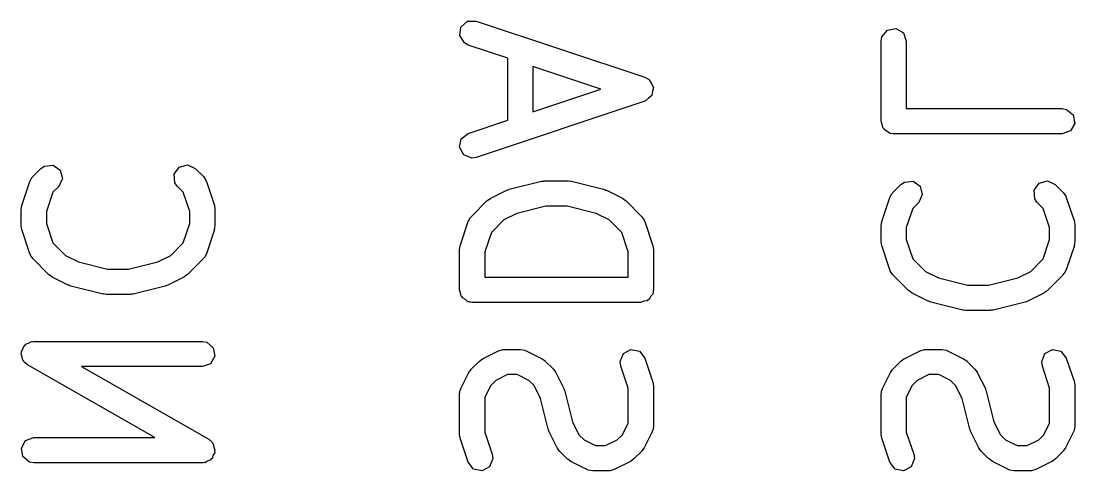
# Model space of a CAD drawing. Extents: x 102.4 to 200.2, y -128.1 to -62.9.
# Drawn here: x 161.37 to 167.62, y -91.78 to -89.11 of the extents above; entities that cross this region are included whole.
import ezdxf

# ---------------------------------------------------------------- set-up
doc = ezdxf.new("R2010")
doc.units = 0
doc.layers.add('BLACK', color=7, linetype='CONTINUOUS')

msp = doc.modelspace()

# ---------------------------------------------------------------- linework, layer by layer
at = {"layer": 'BLACK', "linetype": 'CONTINUOUS'}
for p, q in [((163.981, -89.15), (164.02, -89.116)), ((164.02, -89.116), (164.071, -89.1146)), ((164.071, -89.1146), (165.071, -89.4479)), ((163.974, -89.2007), (163.981, -89.15)), ((166.477, -89.2077), (166.51, -89.1684)), ((166.51, -89.1684), (166.56, -89.1595)), ((166.56, -89.1595), (166.605, -89.1851)), ((166.605, -89.1851), (166.622, -89.2333)), ((164.001, -89.2445), (163.974, -89.2007)), ((164.024, -89.2569), (164.001, -89.2445)), ((166.472, -89.2333), (166.477, -89.2077)), ((166.472, -89.7095), (166.472, -89.2333)), ((166.622, -89.2333), (166.622, -89.6345)), ((164.258, -89.335), (164.024, -89.2569)), ((164.258, -89.7031), (164.258, -89.335)), ((164.81, -89.519), (164.408, -89.385)), ((164.408, -89.385), (164.408, -89.6531)), ((165.071, -89.4479), (165.094, -89.4603)), ((165.094, -89.4603), (165.095, -89.4621)), ((165.095, -89.4621), (165.097, -89.4629)), ((165.097, -89.4629), (165.108, -89.4838)), ((165.108, -89.4838), (165.121, -89.504)), ((164.408, -89.6531), (164.81, -89.519)), ((165.111, -89.5583), (165.093, -89.5731)), ((165.112, -89.5562), (165.111, -89.5583)), ((165.113, -89.5548), (165.112, -89.5562)), ((165.117, -89.5313), (165.113, -89.5548)), ((165.122, -89.508), (165.117, -89.5313)), ((165.121, -89.504), (165.121, -89.5061)), ((165.121, -89.5061), (165.122, -89.508)), ((165.071, -89.5902), (164.071, -89.9235)), ((165.073, -89.5889), (165.071, -89.5902)), ((165.075, -89.5888), (165.073, -89.5889)), ((165.093, -89.5731), (165.075, -89.5888)), ((166.622, -89.6345), (167.547, -89.6345)), ((167.547, -89.6345), (167.573, -89.639)), ((167.573, -89.639), (167.612, -89.672)), ((167.612, -89.672), (167.621, -89.7225)), ((164.024, -89.7812), (164.258, -89.7031)), ((166.479, -89.7278), (166.472, -89.7095)), ((166.482, -89.747), (166.479, -89.7278)), ((166.488, -89.7514), (166.482, -89.747)), ((167.621, -89.7225), (167.596, -89.767)), ((163.983, -89.8131), (164.024, -89.7812)), ((166.49, -89.7577), (166.488, -89.7514)), ((166.507, -89.7675), (166.49, -89.7577)), ((166.522, -89.78), (166.507, -89.7675)), ((166.531, -89.7817), (166.522, -89.78)), ((166.534, -89.7834), (166.531, -89.7817)), ((166.538, -89.7828), (166.534, -89.7834)), ((166.547, -89.7845), (166.538, -89.7828)), ((167.547, -89.7845), (166.547, -89.7845)), ((167.596, -89.767), (167.547, -89.7845)), ((163.973, -89.8634), (163.983, -89.8131)), ((163.998, -89.9085), (163.973, -89.8634)), ((164.045, -89.9274), (163.998, -89.9085)), ((164.071, -89.9235), (164.045, -89.9274)), ((161.442, -90.0374), (161.49, -89.9898)), ((161.49, -89.9898), (161.511, -89.9749)), ((161.511, -89.9749), (161.562, -89.9704)), ((161.562, -89.9704), (161.604, -89.9998)), ((161.604, -89.9998), (161.617, -90.0494)), ((162.28, -90.0234), (162.309, -89.9814)), ((162.309, -89.9814), (162.359, -89.9681)), ((162.359, -89.9681), (162.405, -89.9898)), ((162.405, -89.9898), (162.453, -90.0374)), ((161.424, -90.0668), (161.436, -90.0439)), ((161.436, -90.0439), (161.44, -90.0415)), ((161.44, -90.0415), (161.442, -90.0374)), ((161.617, -90.0494), (161.596, -90.0959)), ((162.284, -90.0746), (162.28, -90.0234)), ((162.453, -90.0374), (162.468, -90.0588)), ((162.468, -90.0588), (162.468, -90.0632)), ((161.376, -90.2096), (161.424, -90.0668)), ((161.596, -90.0959), (161.561, -90.131)), ((162.299, -90.0959), (162.284, -90.0746)), ((162.334, -90.131), (162.299, -90.0959)), ((162.468, -90.0632), (162.471, -90.0668)), ((162.471, -90.0668), (162.519, -90.2096)), ((164.157, -90.1663), (164.252, -90.1186)), ((164.252, -90.1186), (164.264, -90.1149)), ((164.264, -90.1149), (164.267, -90.113)), ((164.267, -90.113), (164.458, -90.0653)), ((164.458, -90.0653), (164.473, -90.0643)), ((164.473, -90.0643), (164.476, -90.0631)), ((164.476, -90.0631), (164.619, -90.0631)), ((164.619, -90.0631), (164.634, -90.0657)), ((164.634, -90.0657), (164.637, -90.0653)), ((164.637, -90.0653), (164.827, -90.113)), ((164.827, -90.113), (164.839, -90.1182)), ((164.839, -90.1182), (164.843, -90.1186)), ((164.843, -90.1186), (164.938, -90.1663)), ((166.542, -90.1327), (166.59, -90.0851)), ((166.59, -90.0851), (166.611, -90.0701)), ((166.611, -90.0701), (166.662, -90.0657)), ((166.662, -90.0657), (166.704, -90.0951)), ((166.704, -90.0951), (166.717, -90.1446)), ((167.38, -90.1187), (167.409, -90.0767)), ((167.384, -90.1698), (167.38, -90.1187)), ((167.409, -90.0767), (167.459, -90.0634)), ((167.459, -90.0634), (167.505, -90.0851)), ((167.505, -90.0851), (167.553, -90.1327)), ((161.561, -90.131), (161.522, -90.2455)), ((162.372, -90.2455), (162.334, -90.131)), ((164.042, -90.2755), (164.137, -90.1803)), ((164.137, -90.1803), (164.156, -90.1674)), ((164.156, -90.1674), (164.157, -90.1663)), ((164.938, -90.1663), (164.956, -90.1796)), ((164.956, -90.1796), (164.958, -90.1803)), ((164.958, -90.1803), (165.053, -90.2755)), ((166.476, -90.3049), (166.524, -90.162)), ((166.524, -90.162), (166.536, -90.1391)), ((166.536, -90.1391), (166.54, -90.1367)), ((166.54, -90.1367), (166.542, -90.1327)), ((166.717, -90.1446), (166.696, -90.1911)), ((167.399, -90.1911), (167.384, -90.1698)), ((167.553, -90.1327), (167.568, -90.154)), ((167.568, -90.154), (167.568, -90.1585)), ((167.568, -90.1585), (167.571, -90.162)), ((167.571, -90.162), (167.619, -90.3049)), ((161.372, -90.2333), (161.376, -90.2112)), ((161.372, -90.3286), (161.372, -90.2333)), ((161.376, -90.2112), (161.376, -90.2096)), ((161.522, -90.2455), (161.522, -90.3164)), ((162.372, -90.3164), (162.372, -90.2455)), ((162.519, -90.2096), (162.522, -90.2318)), ((162.522, -90.2318), (162.522, -90.2333)), ((162.522, -90.2333), (162.522, -90.3286)), ((164.485, -90.2131), (164.312, -90.2565)), ((164.61, -90.2131), (164.485, -90.2131)), ((164.783, -90.2565), (164.61, -90.2131)), ((166.661, -90.2262), (166.622, -90.3407)), ((166.696, -90.1911), (166.661, -90.2262)), ((167.434, -90.2262), (167.399, -90.1911)), ((167.472, -90.3407), (167.434, -90.2262)), ((163.976, -90.4477), (164.024, -90.3049)), ((164.024, -90.3049), (164.036, -90.2819)), ((164.036, -90.2819), (164.04, -90.2796)), ((164.04, -90.2796), (164.042, -90.2755)), ((164.235, -90.295), (164.161, -90.3691)), ((164.312, -90.2565), (164.235, -90.295)), ((164.86, -90.295), (164.783, -90.2565)), ((164.934, -90.3691), (164.86, -90.295)), ((165.053, -90.2755), (165.068, -90.2969)), ((165.068, -90.2969), (165.068, -90.3013)), ((165.068, -90.3013), (165.071, -90.3049)), ((165.071, -90.3049), (165.119, -90.4477)), ((166.472, -90.3286), (166.476, -90.3065)), ((166.476, -90.3065), (166.476, -90.3049)), ((167.619, -90.3049), (167.622, -90.327)), ((161.373, -90.3301), (161.372, -90.3286)), ((161.376, -90.3523), (161.373, -90.3301)), ((161.424, -90.4951), (161.376, -90.3523)), ((161.522, -90.3164), (161.561, -90.4309)), ((162.334, -90.4309), (162.372, -90.3164)), ((162.519, -90.3523), (162.471, -90.4951)), ((162.522, -90.3286), (162.518, -90.3507)), ((162.518, -90.3507), (162.519, -90.3523)), ((164.161, -90.3691), (164.122, -90.4836)), ((164.972, -90.4836), (164.934, -90.3691)), ((166.472, -90.4238), (166.472, -90.3286)), ((166.622, -90.3407), (166.622, -90.4116)), ((167.472, -90.4116), (167.472, -90.3407)), ((167.622, -90.327), (167.622, -90.3286)), ((167.622, -90.3286), (167.622, -90.4238)), ((161.561, -90.4309), (161.635, -90.505)), ((162.26, -90.505), (162.334, -90.4309)), ((166.473, -90.4253), (166.472, -90.4238)), ((166.476, -90.4475), (166.473, -90.4253)), ((166.622, -90.4116), (166.661, -90.5262)), ((167.434, -90.5262), (167.472, -90.4116)), ((167.622, -90.4238), (167.618, -90.4459)), ((161.427, -90.4987), (161.424, -90.4951)), ((161.427, -90.5031), (161.427, -90.4987)), ((162.471, -90.4951), (162.459, -90.5181)), ((163.972, -90.4714), (163.976, -90.4493)), ((163.972, -90.7095), (163.972, -90.4714)), ((163.976, -90.4493), (163.976, -90.4477)), ((164.122, -90.4836), (164.122, -90.6345)), ((164.972, -90.6345), (164.972, -90.4836)), ((165.119, -90.4477), (165.122, -90.4699)), ((165.122, -90.4699), (165.122, -90.4714)), ((165.122, -90.4714), (165.122, -90.7095)), ((166.524, -90.5904), (166.476, -90.4475)), ((167.619, -90.4475), (167.571, -90.5904)), ((167.618, -90.4459), (167.619, -90.4475)), ((161.442, -90.5245), (161.427, -90.5031)), ((161.537, -90.6197), (161.442, -90.5245)), ((161.635, -90.505), (161.712, -90.5435)), ((161.712, -90.5435), (161.885, -90.5869)), ((162.01, -90.5869), (162.183, -90.5435)), ((162.183, -90.5435), (162.26, -90.505)), ((162.453, -90.5245), (162.358, -90.6197)), ((162.455, -90.5204), (162.453, -90.5245)), ((162.459, -90.5181), (162.455, -90.5204)), ((166.661, -90.5262), (166.735, -90.6003)), ((167.36, -90.6003), (167.434, -90.5262)), ((161.539, -90.6204), (161.537, -90.6197)), ((161.557, -90.6337), (161.539, -90.6204)), ((161.885, -90.5869), (162.01, -90.5869)), ((162.358, -90.6197), (162.339, -90.6326)), ((166.527, -90.5939), (166.524, -90.5904)), ((166.527, -90.5984), (166.527, -90.5939)), ((166.542, -90.6197), (166.527, -90.5984)), ((166.637, -90.7149), (166.542, -90.6197)), ((166.735, -90.6003), (166.812, -90.6388)), ((167.283, -90.6388), (167.36, -90.6003)), ((167.553, -90.6197), (167.458, -90.7149)), ((167.555, -90.6156), (167.553, -90.6197)), ((167.559, -90.6133), (167.555, -90.6156)), ((167.571, -90.5904), (167.559, -90.6133)), ((161.652, -90.6814), (161.557, -90.6337)), ((161.655, -90.6818), (161.652, -90.6814)), ((161.667, -90.687), (161.655, -90.6818)), ((161.858, -90.7347), (161.667, -90.687)), ((162.227, -90.687), (162.037, -90.7347)), ((162.23, -90.6851), (162.227, -90.687)), ((162.243, -90.6814), (162.23, -90.6851)), ((162.338, -90.6337), (162.243, -90.6814)), ((162.339, -90.6326), (162.338, -90.6337)), ((164.122, -90.6345), (164.972, -90.6345)), ((166.812, -90.6388), (166.985, -90.6821)), ((166.985, -90.6821), (167.11, -90.6821)), ((167.11, -90.6821), (167.283, -90.6388)), ((161.861, -90.7343), (161.858, -90.7347)), ((161.876, -90.7369), (161.861, -90.7343)), ((162.019, -90.7369), (161.876, -90.7369)), ((162.022, -90.7357), (162.019, -90.7369)), ((162.037, -90.7347), (162.022, -90.7357)), ((163.979, -90.7278), (163.972, -90.7095)), ((163.982, -90.747), (163.979, -90.7278)), ((163.988, -90.7514), (163.982, -90.747)), ((165.118, -90.7352), (165.105, -90.7501)), ((165.12, -90.7254), (165.118, -90.7352)), ((165.121, -90.7225), (165.12, -90.7254)), ((165.122, -90.7095), (165.121, -90.7193)), ((165.121, -90.7193), (165.121, -90.7225)), ((166.639, -90.7156), (166.637, -90.7149)), ((166.657, -90.729), (166.639, -90.7156)), ((166.752, -90.7766), (166.657, -90.729)), ((167.438, -90.729), (167.343, -90.7766)), ((167.439, -90.7278), (167.438, -90.729)), ((167.458, -90.7149), (167.439, -90.7278)), ((163.99, -90.7577), (163.988, -90.7514)), ((164.007, -90.7675), (163.99, -90.7577)), ((164.022, -90.78), (164.007, -90.7675)), ((164.031, -90.7817), (164.022, -90.78)), ((164.034, -90.7834), (164.031, -90.7817)), ((164.038, -90.7828), (164.034, -90.7834)), ((164.047, -90.7845), (164.038, -90.7828)), ((165.047, -90.7845), (164.047, -90.7845)), ((165.066, -90.7779), (165.047, -90.7845)), ((165.085, -90.7745), (165.066, -90.7779)), ((165.089, -90.7693), (165.085, -90.7745)), ((165.096, -90.767), (165.089, -90.7693)), ((165.105, -90.7501), (165.096, -90.767)), ((166.755, -90.777), (166.752, -90.7766)), ((166.767, -90.7823), (166.755, -90.777)), ((166.958, -90.8299), (166.767, -90.7823)), ((167.327, -90.7823), (167.137, -90.8299)), ((167.33, -90.7803), (167.327, -90.7823)), ((167.343, -90.7766), (167.33, -90.7803)), ((166.961, -90.8295), (166.958, -90.8299)), ((166.976, -90.8321), (166.961, -90.8295)), ((167.119, -90.8321), (166.976, -90.8321)), ((167.122, -90.831), (167.119, -90.8321)), ((167.137, -90.8299), (167.122, -90.831)), ((161.374, -91.0775), (161.383, -91.0607)), ((161.383, -91.0607), (161.39, -91.0425)), ((161.39, -91.0425), (161.396, -91.039)), ((161.396, -91.039), (161.399, -91.033)), ((161.399, -91.033), (161.417, -91.0264)), ((161.417, -91.0264), (161.434, -91.0167)), ((161.434, -91.0167), (161.441, -91.0178)), ((161.441, -91.0178), (161.447, -91.0155)), ((161.447, -91.0155), (162.447, -91.0155)), ((162.447, -91.0155), (162.473, -91.02)), ((162.473, -91.02), (162.512, -91.053)), ((162.512, -91.053), (162.521, -91.1035)), ((161.372, -91.0908), (161.375, -91.0843)), ((161.379, -91.1089), (161.372, -91.0908)), ((161.375, -91.0843), (161.374, -91.0775)), ((161.382, -91.128), (161.379, -91.1089)), ((162.521, -91.1035), (162.496, -91.1479)), ((164.09, -91.1327), (164.108, -91.1198)), ((164.108, -91.1198), (164.109, -91.1186)), ((164.109, -91.1186), (164.204, -91.071)), ((164.204, -91.071), (164.229, -91.0636)), ((164.229, -91.0636), (164.234, -91.0646)), ((164.234, -91.0646), (164.238, -91.0631)), ((164.238, -91.0631), (164.333, -91.0631)), ((164.333, -91.0631), (164.359, -91.0676)), ((164.359, -91.0676), (164.362, -91.0705)), ((164.362, -91.0705), (164.367, -91.071)), ((164.367, -91.071), (164.462, -91.1186)), ((164.462, -91.1186), (164.48, -91.132)), ((164.925, -91.136), (164.944, -91.0883)), ((164.944, -91.0883), (164.989, -91.0639)), ((164.989, -91.0639), (165.039, -91.0742)), ((165.039, -91.0742), (165.071, -91.1144)), ((165.071, -91.1144), (165.119, -91.2572)), ((166.59, -91.1327), (166.608, -91.1198)), ((166.608, -91.1198), (166.609, -91.1186)), ((166.609, -91.1186), (166.704, -91.071)), ((166.704, -91.071), (166.729, -91.0636)), ((166.729, -91.0636), (166.734, -91.0646)), ((166.734, -91.0646), (166.738, -91.0631)), ((166.738, -91.0631), (166.833, -91.0631)), ((166.833, -91.0631), (166.859, -91.0676)), ((166.859, -91.0676), (166.862, -91.0705)), ((166.862, -91.0705), (166.867, -91.071)), ((166.867, -91.071), (166.962, -91.1186)), ((166.962, -91.1186), (166.98, -91.132)), ((167.425, -91.136), (167.444, -91.0883)), ((167.444, -91.0883), (167.489, -91.0639)), ((167.489, -91.0639), (167.539, -91.0742)), ((167.539, -91.0742), (167.571, -91.1144)), ((167.571, -91.1144), (167.619, -91.2572)), ((161.388, -91.1324), (161.382, -91.128)), ((161.39, -91.1389), (161.388, -91.1324)), ((161.41, -91.1556), (161.39, -91.1389)), ((162.165, -91.5869), (161.41, -91.1556)), ((162.447, -91.1655), (161.73, -91.1655)), ((161.73, -91.1655), (162.485, -91.5968)), ((162.496, -91.1479), (162.447, -91.1655)), ((164.028, -91.1998), (164.041, -91.1818)), ((164.041, -91.1818), (164.042, -91.1803)), ((164.042, -91.1803), (164.09, -91.1327)), ((164.48, -91.132), (164.481, -91.1327)), ((164.481, -91.1327), (164.529, -91.1803)), ((164.529, -91.1803), (164.542, -91.1987)), ((164.929, -91.1618), (164.925, -91.136)), ((164.972, -91.2931), (164.929, -91.1618)), ((166.528, -91.1998), (166.541, -91.1818)), ((166.541, -91.1818), (166.542, -91.1803)), ((166.542, -91.1803), (166.59, -91.1327)), ((166.98, -91.132), (166.981, -91.1327)), ((166.981, -91.1327), (167.029, -91.1803)), ((167.029, -91.1803), (167.042, -91.1987)), ((167.429, -91.1618), (167.425, -91.136)), ((167.472, -91.2931), (167.429, -91.1618)), ((163.98, -91.295), (164.028, -91.1998)), ((164.187, -91.2474), (164.157, -91.2778)), ((164.256, -91.2131), (164.187, -91.2474)), ((164.315, -91.2131), (164.256, -91.2131)), ((164.384, -91.2474), (164.315, -91.2131)), ((164.414, -91.2778), (164.384, -91.2474)), ((164.542, -91.1987), (164.543, -91.1998)), ((164.543, -91.1998), (164.591, -91.295)), ((166.48, -91.295), (166.528, -91.1998)), ((166.687, -91.2474), (166.657, -91.2778)), ((166.756, -91.2131), (166.687, -91.2474)), ((166.815, -91.2131), (166.756, -91.2131)), ((166.884, -91.2474), (166.815, -91.2131)), ((166.914, -91.2778), (166.884, -91.2474)), ((167.042, -91.1987), (167.043, -91.1998)), ((167.043, -91.1998), (167.091, -91.295)), ((163.972, -91.3286), (163.977, -91.3029)), ((163.977, -91.3029), (163.98, -91.2995)), ((163.98, -91.2995), (163.98, -91.295)), ((164.157, -91.2778), (164.122, -91.3463)), ((164.453, -91.3547), (164.414, -91.2778)), ((164.591, -91.295), (164.594, -91.3074)), ((164.594, -91.3074), (164.596, -91.3104)), ((164.596, -91.3104), (164.642, -91.4929)), ((164.972, -91.5013), (164.972, -91.2931)), ((165.119, -91.2572), (165.122, -91.2794)), ((165.122, -91.2794), (165.122, -91.281)), ((165.122, -91.281), (165.122, -91.519)), ((166.472, -91.3286), (166.477, -91.3029)), ((166.477, -91.3029), (166.48, -91.2995)), ((166.48, -91.2995), (166.48, -91.295)), ((166.657, -91.2778), (166.622, -91.3463)), ((166.953, -91.3547), (166.914, -91.2778)), ((167.091, -91.295), (167.094, -91.3074)), ((167.094, -91.3074), (167.096, -91.3104)), ((167.096, -91.3104), (167.142, -91.4929)), ((167.472, -91.5013), (167.472, -91.2931)), ((167.619, -91.2572), (167.622, -91.2794)), ((167.622, -91.2794), (167.622, -91.281)), ((167.622, -91.281), (167.622, -91.519)), ((163.972, -91.5667), (163.972, -91.3286)), ((164.122, -91.3463), (164.122, -91.5545)), ((164.498, -91.5372), (164.453, -91.3547)), ((166.472, -91.5667), (166.472, -91.3286)), ((166.622, -91.3463), (166.622, -91.5545)), ((166.998, -91.5372), (166.953, -91.3547)), ((164.642, -91.4929), (164.68, -91.5699)), ((167.142, -91.4929), (167.18, -91.5699)), ((164.122, -91.5545), (164.166, -91.6858)), ((164.5, -91.5402), (164.498, -91.5372)), ((164.504, -91.5526), (164.5, -91.5402)), ((164.552, -91.6478), (164.504, -91.5526)), ((164.938, -91.5699), (164.972, -91.5013)), ((165.114, -91.5526), (165.067, -91.6478)), ((165.115, -91.5481), (165.114, -91.5526)), ((165.118, -91.5447), (165.115, -91.5481)), ((165.122, -91.519), (165.118, -91.5447)), ((166.622, -91.5545), (166.666, -91.6858)), ((167, -91.5402), (166.998, -91.5372)), ((167.004, -91.5526), (167, -91.5402)), ((167.052, -91.6478), (167.004, -91.5526)), ((167.438, -91.5699), (167.472, -91.5013)), ((167.614, -91.5526), (167.567, -91.6478)), ((167.615, -91.5481), (167.614, -91.5526)), ((167.618, -91.5447), (167.615, -91.5481)), ((167.622, -91.519), (167.618, -91.5447)), ((161.374, -91.6489), (161.399, -91.6045)), ((161.399, -91.6045), (161.447, -91.5869)), ((161.447, -91.5869), (162.165, -91.5869)), ((162.485, -91.5968), (162.505, -91.6134)), ((162.505, -91.6134), (162.507, -91.6199)), ((162.507, -91.6199), (162.512, -91.6244)), ((162.512, -91.6244), (162.516, -91.6434)), ((163.973, -91.5682), (163.972, -91.5667)), ((163.976, -91.5904), (163.973, -91.5682)), ((164.024, -91.7332), (163.976, -91.5904)), ((164.68, -91.5699), (164.711, -91.6003)), ((164.711, -91.6003), (164.779, -91.6345)), ((164.839, -91.6345), (164.908, -91.6003)), ((164.908, -91.6003), (164.938, -91.5699)), ((166.473, -91.5682), (166.472, -91.5667)), ((166.476, -91.5904), (166.473, -91.5682)), ((166.524, -91.7332), (166.476, -91.5904)), ((167.18, -91.5699), (167.211, -91.6003)), ((167.211, -91.6003), (167.279, -91.6345)), ((167.339, -91.6345), (167.408, -91.6003)), ((167.408, -91.6003), (167.438, -91.5699)), ((161.382, -91.6994), (161.374, -91.6489)), ((162.521, -91.6749), (162.512, -91.6917)), ((162.516, -91.6434), (162.522, -91.6616)), ((162.522, -91.6616), (162.52, -91.6681)), ((162.52, -91.6681), (162.521, -91.6749)), ((164.166, -91.6858), (164.17, -91.7116)), ((164.553, -91.649), (164.552, -91.6478)), ((164.566, -91.6673), (164.553, -91.649)), ((164.613, -91.7149), (164.566, -91.6673)), ((164.779, -91.6345), (164.839, -91.6345)), ((165.053, -91.6673), (165.005, -91.7149)), ((165.067, -91.6478), (165.053, -91.6658)), ((165.053, -91.6658), (165.053, -91.6673)), ((166.666, -91.6858), (166.67, -91.7116)), ((167.053, -91.649), (167.052, -91.6478)), ((167.066, -91.6673), (167.053, -91.649)), ((167.113, -91.7149), (167.066, -91.6673)), ((167.279, -91.6345), (167.339, -91.6345)), ((167.553, -91.6673), (167.505, -91.7149)), ((167.567, -91.6478), (167.553, -91.6658)), ((167.553, -91.6658), (167.553, -91.6673)), ((161.422, -91.7324), (161.382, -91.6994)), ((161.447, -91.7369), (161.422, -91.7324)), ((162.447, -91.7369), (161.447, -91.7369)), ((162.454, -91.7345), (162.447, -91.7369)), ((162.461, -91.7357), (162.454, -91.7345)), ((162.477, -91.726), (162.461, -91.7357)), ((162.496, -91.7194), (162.477, -91.726)), ((162.499, -91.7134), (162.496, -91.7194)), ((162.505, -91.7099), (162.499, -91.7134)), ((162.512, -91.6917), (162.505, -91.7099)), ((164.056, -91.7734), (164.024, -91.7332)), ((164.17, -91.7116), (164.151, -91.7593)), ((164.615, -91.7156), (164.613, -91.7149)), ((164.633, -91.729), (164.615, -91.7156)), ((164.728, -91.7766), (164.633, -91.729)), ((164.986, -91.729), (164.89, -91.7766)), ((164.987, -91.7278), (164.986, -91.729)), ((165.005, -91.7149), (164.987, -91.7278)), ((166.556, -91.7734), (166.524, -91.7332)), ((166.67, -91.7116), (166.651, -91.7593)), ((167.115, -91.7156), (167.113, -91.7149)), ((167.133, -91.729), (167.115, -91.7156)), ((167.228, -91.7766), (167.133, -91.729)), ((167.486, -91.729), (167.39, -91.7766)), ((167.487, -91.7278), (167.486, -91.729)), ((167.505, -91.7149), (167.487, -91.7278)), ((164.106, -91.7837), (164.056, -91.7734)), ((164.151, -91.7593), (164.106, -91.7837)), ((164.733, -91.7771), (164.728, -91.7766)), ((164.736, -91.78), (164.733, -91.7771)), ((164.762, -91.7845), (164.736, -91.78)), ((164.857, -91.7845), (164.762, -91.7845)), ((164.861, -91.783), (164.857, -91.7845)), ((164.865, -91.784), (164.861, -91.783)), ((164.89, -91.7766), (164.865, -91.784)), ((166.606, -91.7837), (166.556, -91.7734)), ((166.651, -91.7593), (166.606, -91.7837)), ((167.233, -91.7771), (167.228, -91.7766)), ((167.236, -91.78), (167.233, -91.7771)), ((167.262, -91.7845), (167.236, -91.78)), ((167.357, -91.7845), (167.262, -91.7845)), ((167.361, -91.783), (167.357, -91.7845)), ((167.365, -91.784), (167.361, -91.783)), ((167.39, -91.7766), (167.365, -91.784))]:
    msp.add_line(p, q, dxfattribs=at)

doc.saveas('drawing.dxf')
